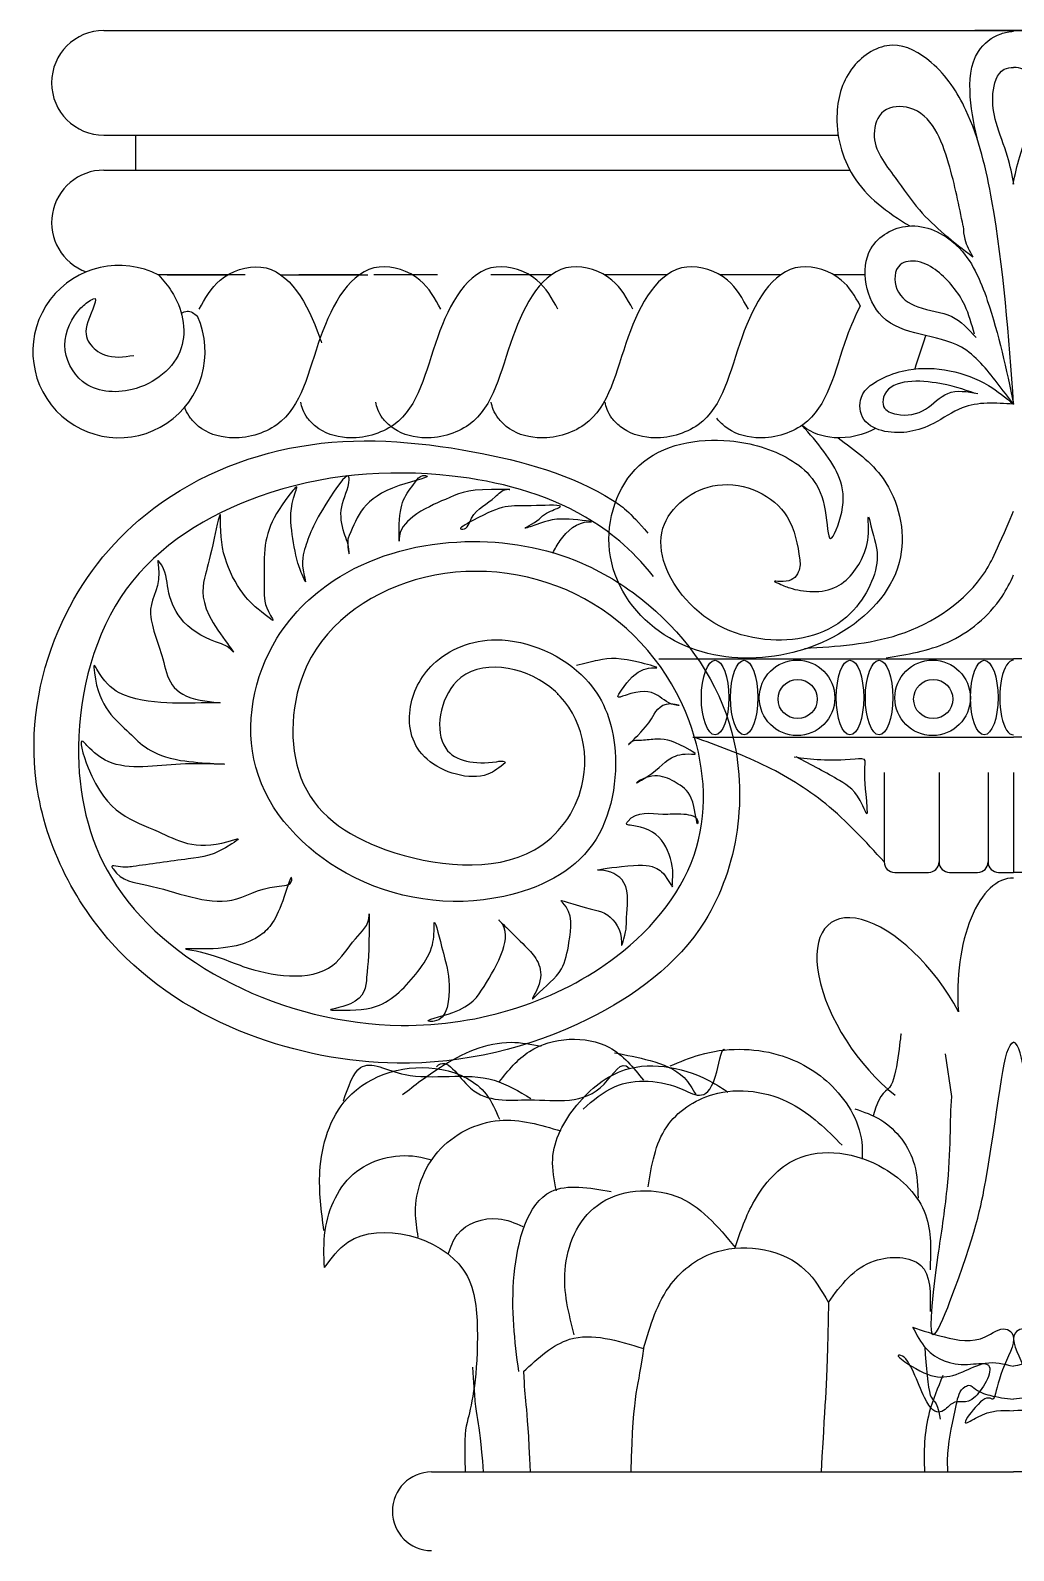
# Model space of a CAD drawing. Extents: x 15151 to 53333, y -36484 to -6005.
# Drawn here: x 32222.3 to 32416.6, y -7452.4 to -7152.2 of the extents above; entities that cross this region are included whole.
import ezdxf

# ---------------------------------------------------------------- set-up
doc = ezdxf.new("R2010")
doc.units = 0
doc.header["$MEASUREMENT"] = 0
for name, color, linetype in [('3', 3, 'CONTINUOUS'), ('4', 4, 'CONTINUOUS'), ('7', 7, 'CONTINUOUS')]:
    doc.layers.add(name, color=color, linetype=linetype)

# ---------------------------------------------------------------- blocks, each defined once
blk = doc.blocks.new('A$C69A366BC')
at = {"layer": '3'}
for p, q in [((643.69, 2979.3), (788.76, 2979.3)), ((643.69, 2972.4), (791.06, 2972.4)), ((671.61, 2951.7), (654.43, 2951.7)), ((656.16, 2951.7), (668.1, 2951.7)), ((678.66, 2951.7), (695.84, 2951.7)), ((694.1, 2951.7), (682.17, 2951.7)), ((709.57, 2951.7), (696.99, 2951.7)), ((732.07, 2951.7), (720.13, 2951.7)), ((754.88, 2951.7), (742.63, 2951.7)), ((777.37, 2951.7), (765.44, 2951.7)), ((794.07, 2951.7), (787.93, 2951.7)), ((753.34, 2875.88), (823.43, 2875.88)), ((893.52, 2875.88), (823.43, 2875.88)), ((733.27, 2868.91), (733.53, 2868.91)), ((760.04, 2860.39), (823.43, 2860.39)), ((886.81, 2860.39), (823.43, 2860.39)), ((797.86, 2853.41), (797.86, 2835.75)), ((808.7, 2853.41), (808.7, 2835.75)), ((818.39, 2853.41), (818.39, 2835.75)), ((823.43, 2853.41), (823.43, 2833.68)), ((823.43, 2853.41), (823.43, 2833.68)), ((799.93, 2833.68), (806.63, 2833.68)), ((810.77, 2833.68), (816.32, 2833.68)), ((820.46, 2833.68), (823.43, 2833.68)), ((826.39, 2833.68), (823.43, 2833.68)), ((809.92, 2797.84), (811.14, 2789.4)), ((708.43, 2715.26), (823.43, 2715.26)), ((938.43, 2715.26), (823.43, 2715.26))]:
    blk.add_line(p, q, dxfattribs=at)
for centre, radius in [((780.64, 2868.17), 7.46), ((807.42, 2868.17), 7.46), ((780.76, 2867.93), 3.87), ((807.54, 2867.93), 3.87)]:
    blk.add_circle(centre, radius, dxfattribs=at)
for centre, start, end in [((799.93, 2835.75), 180, 270), ((806.63, 2835.75), 270, 0), ((810.77, 2835.75), 180, 270), ((816.32, 2835.75), 270, 0), ((820.46, 2835.75), 180, 270)]:
    blk.add_arc(centre, 2.07, start, end, dxfattribs=at)
for centre, major_axis, ratio, start_param, end_param in [((764.44, 2868.22), (0, 7.36), 0.368687, 3.141593, 9.424778), ((770.19, 2868.22), (0, 7.36), 0.368687, 3.141593, 9.424778), ((791.1, 2868.22), (0, 7.36), 0.368687, 3.141593, 9.424778), ((796.85, 2868.22), (0, 7.36), 0.368687, 3.141593, 9.424778), ((817.64, 2868.22), (0, 7.36), 0.368687, 3.141593, 9.424778), ((823.39, 2868.22), (0, 7.36), 0.368687, -0.014828, 3.156421), ((823.29, 2809.77), (0, 22.8), 0.478604, -0.012114, 1.729108), ((800.43, 2805.06), (-13.15, 18.63), 0.478604, 4.442968, 8.424495)]:
    blk.add_ellipse(centre, major_axis=major_axis, ratio=ratio, start_param=start_param, end_param=end_param, dxfattribs=at)
for points, knots in [([(816.48, 2977.64), (815.79, 2980.66), (814.45, 2986.6), (814.97, 2995.37), (819.75, 2999.24), (822.58, 2999.78), (823.43, 2999.83)], [0, 0, 0, 0, 13.614234, 26.772806, 35.013174, 38.496497, 38.496497, 38.496497, 38.496497]), ([(823.43, 2926.18), (822.47, 2939.58), (821.06, 2959.16), (815.77, 2982.5), (808.7, 2993.4), (799.37, 2998.78), (790.53, 2993.15), (787.43, 2982.71), (790.84, 2969.6), (798.47, 2964.08), (802.91, 2961.38)], [0, 0, 0, 0, 58.517708, 85.557554, 102.400352, 114.600489, 127.353508, 141.365772, 159.992517, 181.778585, 181.778585, 181.778585, 181.778585]), ([(823.5, 2969.66), (823.13, 2971.48), (822.29, 2975.61), (819.85, 2981.36), (818.9, 2987.14), (820.27, 2992.26), (822.77, 2992.72), (823.43, 2992.7)], [0, 0, 0, 0, 8.07962, 18.320953, 26.69946, 34.358167, 37.045773, 37.045773, 37.045773, 37.045773]), ([(823.35, 2969.66), (823.72, 2971.48), (824.57, 2975.61), (827, 2981.36), (827.96, 2987.14), (826.58, 2992.26), (824.09, 2992.72), (823.43, 2992.7)], [0, 0, 0, 0, 8.07962, 18.320953, 26.69946, 34.358167, 37.045773, 37.045773, 37.045773, 37.045773]), ([(813.45, 2961.36), (812.66, 2965.38), (811.06, 2973.57), (806.54, 2985.36), (797.18, 2984.98), (794.68, 2977.64), (799.93, 2971.35), (805.67, 2962.7), (811.59, 2958.18), (815.36, 2955.3)], [0, 0, 0, 0, 8.332699, 16.998662, 20.357809, 23.529069, 29.768374, 34.974178, 44.123614, 44.123614, 44.123614, 44.123614]), ([(823.43, 2926.18), (821.98, 2933.04), (819.69, 2943.94), (813.86, 2957.89), (803.18, 2963.1), (792.07, 2956.79), (795.9, 2939.04), (812.38, 2940.48), (819.24, 2931.57), (822.34, 2927.58), (823.43, 2926.18)], [0, 0, 0, 0, 13.78767, 21.897372, 28.628021, 34.236389, 43.100743, 54.048389, 60.52778, 64.007579, 64.007579, 64.007579, 64.007579]), ([(813.45, 2961.36), (813.51, 2960.48), (813.65, 2958.32), (814.73, 2956.42), (815.36, 2955.3)], [0, 0, 0, 0, 1.701076, 4.193861, 4.193861, 4.193861, 4.193861]), ([(654.54, 2951.64), (655.43, 2950.63), (658.79, 2946.78), (661.2, 2936), (650.58, 2927.75), (639.06, 2928.86), (634.63, 2937.87), (637.73, 2944.22), (640.56, 2946.46), (642.94, 2947.7), (639.68, 2941.85), (640.24, 2938.26), (644.31, 2935.01), (647.58, 2935.51), (649.57, 2935.81)], [0, 0, 0, 0, 2.650213, 10.037242, 18.32745, 24.80403, 29.997701, 35.230628, 37.045294, 37.199014, 40.232254, 42.988158, 45.435716, 49.217776, 49.217776, 49.217776, 49.217776]), ([(710.25, 2944.91), (709.1, 2947.02), (706.58, 2951.65), (693.99, 2955.76), (685.05, 2938.74), (682.27, 2922.34), (669.51, 2918.64), (663.29, 2920.66), (661.3, 2922.83), (660.79, 2923.4)], [0, 0, 0, 0, 4.6452, 10.145781, 21.89352, 34.538768, 40.842958, 45.086047, 46.567375, 46.567375, 46.567375, 46.567375]), ([(662.5, 2944.91), (663.66, 2947.02), (666.18, 2951.65), (678.77, 2955.76), (684.15, 2945.53), (686.54, 2938.65), (686.68, 2938.26)], [0, 0, 0, 0, 10.322667, 22.546179, 48.652268, 50.259503, 50.259503, 50.259503, 50.259503]), ([(733.39, 2944.91), (732.24, 2947.02), (729.72, 2951.65), (717.12, 2955.76), (708.18, 2938.74), (705.41, 2922.34), (692.65, 2918.64), (686.42, 2920.66), (684.44, 2922.83), (683.93, 2923.4)], [0, 0, 0, 0, 4.6452, 10.145781, 21.89352, 34.538768, 40.842958, 45.086047, 46.567375, 46.567375, 46.567375, 46.567375]), ([(748.22, 2944.91), (747.06, 2947.02), (744.54, 2951.65), (731.95, 2955.76), (723.01, 2938.74), (720.24, 2922.34), (707.48, 2918.64), (701.25, 2920.66), (699.27, 2922.83), (698.75, 2923.4)], [0, 0, 0, 0, 4.6452, 10.145781, 21.89352, 34.538768, 40.842958, 45.086047, 46.567375, 46.567375, 46.567375, 46.567375]), ([(771.03, 2944.91), (769.88, 2947.02), (767.36, 2951.65), (754.76, 2955.76), (745.83, 2938.74), (743.05, 2922.34), (730.29, 2918.64), (724.07, 2920.66), (722.08, 2922.83), (721.57, 2923.4)], [0, 0, 0, 0, 4.6452, 10.145781, 21.89352, 34.538768, 40.842958, 45.086047, 46.567375, 46.567375, 46.567375, 46.567375]), ([(793.14, 2945.61), (792.11, 2947.49), (789.56, 2951.75), (777.26, 2955.76), (768.32, 2938.74), (765.55, 2922.34), (752.78, 2918.64), (746.56, 2920.66), (744.58, 2922.83), (744.06, 2923.4)], [1.151597, 1.151597, 1.151597, 1.151597, 10.322667, 22.546179, 48.652268, 76.752818, 90.762128, 100.191215, 103.483055, 103.483055, 103.483055, 103.483055]), ([(815.68, 2939.97), (815.16, 2941.93), (813.88, 2946.69), (809.66, 2951.79), (804.97, 2954.7), (799.92, 2954.29), (799.58, 2948.06), (804.88, 2944.66), (811.41, 2944.38), (814.52, 2940.96), (816, 2939.33)], [0, 0, 0, 0, 3.950214, 9.576522, 12.371147, 14.700326, 17.850675, 21.397332, 25.947043, 30.080987, 30.080987, 30.080987, 30.080987]), ([(793.14, 2945.61), (792.1, 2943.68), (788.3, 2934.5), (786.24, 2922.34), (773.48, 2918.64), (767.26, 2920.66), (765.27, 2922.83), (764.76, 2923.4)], [40.186483, 40.186483, 40.186483, 40.186483, 48.652268, 76.752818, 90.762128, 100.191215, 103.483055, 103.483055, 103.483055, 103.483055]), ([(658.96, 2944.13), (659.35, 2944.33), (660.46, 2944.89), (661.5, 2944.08), (662.17, 2943.54)], [0, 0, 0, 0, 1.788146, 5.115479, 5.115479, 5.115479, 5.115479]), ([(806.08, 2939.73), (806.05, 2939.63), (805.24, 2937.38), (804.56, 2935.16), (803.89, 2933.13)], [48.283623, 48.283623, 48.283623, 48.283623, 48.652268, 57.33219, 57.33219, 57.33219, 57.33219]), ([(823.43, 2926.18), (821.83, 2927.48), (816.08, 2932.17), (806.01, 2934.25), (797.55, 2931.58), (792.6, 2928.49), (793.24, 2922.45), (799.7, 2919.76), (806.88, 2921.35), (814.1, 2926.8), (819.89, 2926.42), (823.43, 2926.18)], [0, 0, 0, 0, 4.034903, 14.525449, 17.887486, 21.71202, 24.598473, 27.695695, 34.020765, 38.248832, 44.887615, 44.887615, 44.887615, 44.887615]), ([(815.86, 2928.3), (813.5, 2929.1), (807.98, 2930.98), (797.88, 2931.03), (797.44, 2925.1), (801.41, 2923.53), (806.19, 2924.55), (810.27, 2929.33), (814.27, 2928.66), (816.38, 2928.3)], [0, 0, 0, 0, 5.239052, 12.239161, 13.419543, 15.387098, 19.160282, 22.670826, 26.551988, 26.551988, 26.551988, 26.551988]), ([(660.79, 2923.4), (660.42, 2923.96), (659.97, 2924.66), (659.71, 2925.44), (659.67, 2925.6)], [0, 0, 0, 0, 2.894953, 3.594445, 3.594445, 3.594445, 3.594445]), ([(683.93, 2923.4), (683.56, 2923.96), (682.92, 2924.95), (682.67, 2926.1), (682.56, 2926.59)], [0, 0, 0, 0, 1.302729, 2.283001, 2.283001, 2.283001, 2.283001]), ([(698.75, 2923.4), (698.39, 2923.96), (697.75, 2924.95), (697.5, 2926.1), (697.39, 2926.59)], [0, 0, 0, 0, 1.302729, 2.283001, 2.283001, 2.283001, 2.283001]), ([(721.57, 2923.4), (721.2, 2923.96), (720.56, 2924.95), (720.31, 2926.1), (720.2, 2926.59)], [0, 0, 0, 0, 1.302729, 2.283001, 2.283001, 2.283001, 2.283001]), ([(744.06, 2923.4), (743.7, 2923.96), (743.06, 2924.95), (742.8, 2926.1), (742.7, 2926.59)], [0, 0, 0, 0, 1.302729, 2.283001, 2.283001, 2.283001, 2.283001]), ([(788.75, 2919.51), (792.03, 2917.13), (799.65, 2911.6), (803.72, 2894.33), (786.62, 2874.76), (755.75, 2873.74), (740.63, 2896.29), (747.35, 2917.01), (765.49, 2920.4), (779.81, 2916.05), (786.54, 2909.33), (786.69, 2896.67), (790.31, 2905.92), (789.17, 2913.38), (784.63, 2918.58), (781.64, 2922)], [0, 0, 0, 0, 7.80865, 18.149659, 30.154506, 53.923025, 66.150364, 77.771213, 89.886887, 97.899417, 105.977803, 109.646038, 113.332939, 117.676786, 126.066196, 126.066196, 126.066196, 126.066196]), ([(796.14, 2921.37), (793.79, 2920.05), (788.52, 2918.79), (783.43, 2920.45), (781.72, 2921.93), (781.64, 2922)], [78.812644, 78.812644, 78.812644, 78.812644, 90.762128, 100.191215, 100.668764, 100.668764, 100.668764, 100.668764]), ([(752.3, 2892.11), (747.77, 2897.77), (735.58, 2907.4), (708.66, 2914.2), (675.98, 2911.43), (644.89, 2892.64), (636.2, 2859.66), (644.99, 2820.41), (695.64, 2795.88), (743.69, 2811.72), (763.99, 2837.4), (761.27, 2866.93), (741.01, 2891.08), (707.31, 2896.12), (681.07, 2879.06), (679.68, 2849.53), (698.04, 2836.1), (727.57, 2832.7), (741.36, 2851.78), (735.92, 2872.84), (711.69, 2877.07), (708, 2856.48), (717.54, 2854.82), (722.76, 2855.82), (722.95, 2855.42), (722.96, 2855.31)], [0, 0, 0, 0, 26.045766, 73.219824, 140.405161, 195.915937, 250.504115, 297.102201, 401.948359, 473.499986, 520.987952, 566.74408, 624.886083, 682.022856, 733.926058, 773.554279, 816.020473, 864.161342, 891.910163, 928.603008, 961.694584, 985.576498, 1004.121123, 1006.952886, 1007.712216, 1007.712216, 1007.712216, 1007.712216]), ([(732.37, 2896.77), (732.83, 2897.6), (734.36, 2900.38), (737.21, 2902.97), (741.2, 2902.91), (731.74, 2904.01), (731.21, 2902.88), (726.32, 2901.48), (729.79, 2903.18), (730.4, 2904.66), (735.86, 2906.39), (723.19, 2905.82), (722.84, 2906.65), (713.39, 2901.46), (715.54, 2901.44), (716.48, 2905.45), (720.3, 2906.67), (722.38, 2909.41), (724.94, 2909.29), (715.66, 2909.57), (712.41, 2907.84), (704.99, 2904.77), (701.99, 2901.32), (702.02, 2898.48), (701.86, 2906.97), (703.41, 2908.25), (706.15, 2912.12), (709.12, 2911.97), (695.12, 2909.02), (693.81, 2903.82), (691.6, 2899.05), (692.14, 2895.83), (692.14, 2898.34), (690.81, 2901), (690.03, 2906.2), (692.12, 2909.45), (692.16, 2913.31), (685.58, 2904), (683.95, 2899.41), (682.48, 2894.93), (683.69, 2890.65), (682.7, 2892.77), (681.68, 2895.44), (680.56, 2902.05), (680.38, 2905.67), (682.02, 2910.28), (676.65, 2903.93), (675.1, 2899.12), (675.41, 2889.54), (675.3, 2886.36), (677.43, 2883.09), (674.23, 2885.6), (671.36, 2887.83), (667.21, 2895.27), (666.65, 2900.35), (666.76, 2905.77), (664.94, 2896.97), (663.75, 2892.68), (662.05, 2885.7), (670.86, 2875.53), (667.97, 2878.53), (664.07, 2879.64), (658.67, 2882.82), (655.92, 2889.53), (656.13, 2893.28), (654.22, 2895.51), (655.15, 2890.08), (651.17, 2886.28), (656, 2875.89), (656.47, 2867.68), (668.16, 2867.16), (662.11, 2867.19), (656.49, 2866.87), (646.88, 2868.1), (643.51, 2871.56), (641.57, 2875.13), (642.37, 2866.41), (648.71, 2861.85), (654.22, 2855.17), (669.73, 2855.09), (663.92, 2855.08), (656.92, 2855.44), (646.59, 2853.35), (641.41, 2857.54), (638.39, 2860.91), (642.81, 2845.33), (653.31, 2843.18), (662.13, 2837.5), (670.98, 2840.75), (665.89, 2837.05), (660.4, 2836.38), (651.43, 2835.15), (647.5, 2834.58), (644.96, 2835.19), (647.03, 2831.92), (655.28, 2831.17), (667.36, 2825.64), (674.73, 2831.07), (680.82, 2831.07), (680.76, 2833.69), (678.24, 2824.82), (674.44, 2820.19), (668.03, 2818.27), (658.97, 2818.69), (665.46, 2817.62), (671.73, 2814.14), (687.54, 2811.35), (692.77, 2820.42), (696.11, 2823.25), (696.08, 2826), (696.12, 2817.67), (695.74, 2815.24), (695.18, 2807.57), (687.37, 2806.49), (691.92, 2806.52), (698.6, 2806.08), (704.8, 2812.64), (708.77, 2818.41), (708.94, 2821.79), (708.9, 2825.09), (711.19, 2815.73), (712.18, 2813.01), (711.72, 2804.12), (706.12, 2804.31), (715.8, 2806.29), (718.56, 2810.89), (722.66, 2817.24), (723.5, 2822.57), (721.23, 2824.76), (725.44, 2820.58), (727.52, 2818.67), (731.55, 2813.9), (727.83, 2808.06), (730.84, 2811.28), (734.39, 2813.52), (735.78, 2820.63), (736.49, 2825.76), (733.52, 2828.47), (739.61, 2826.15), (742.89, 2826.56), (746.1, 2822.21), (745.89, 2818.83), (747.08, 2822.37), (746.64, 2824.97), (748.06, 2831.93), (743.53, 2834.15), (739.99, 2834.1), (748.47, 2835.28), (752.04, 2835.24), (754.53, 2833.5), (756.09, 2830.49), (756.01, 2832.22), (756.34, 2835.06), (754.17, 2840.94), (750.48, 2842.75), (746.71, 2843.1), (748.75, 2846.05), (753.45, 2844.86), (757.54, 2845.51), (761.04, 2844.79), (760.97, 2842.36), (760.23, 2848.75), (757.34, 2851.3), (752.56, 2853.89), (748.46, 2851.12), (752.95, 2853.44), (754.52, 2856.25), (758.25, 2857.23), (760.99, 2856.95), (756.73, 2859.44), (754.37, 2860.38), (750.15, 2859.66), (748.18, 2859.84), (746.84, 2858.41), (750.64, 2862.22), (751.96, 2864.06), (753.98, 2867.73), (757.58, 2866.66), (755.31, 2866.72), (752.69, 2869.65), (749.34, 2869.71), (744.89, 2867.99), (746.73, 2870.97), (748.5, 2873.23), (751.37, 2874.15), (754.02, 2873.97), (746.12, 2876.17), (742.94, 2876.04), (738.52, 2874.94), (737.06, 2874.57)], [0, 0, 0, 0, 1.876206, 6.295226, 6.456191, 9.21144, 14.293878, 14.95753, 15.89594, 18.664623, 20.249805, 23.312417, 31.745549, 33.580373, 33.741338, 35.575829, 39.678364, 41.419086, 41.741016, 43.994526, 50.087709, 54.840235, 58.234042, 58.394908, 59.842581, 66.303181, 67.560002, 67.881982, 71.498943, 80.601326, 81.110003, 82.886684, 83.04755, 85.54473, 88.937919, 92.606064, 92.766929, 96.180348, 103.374838, 107.077923, 107.898113, 108.257837, 110.498421, 114.757282, 119.767001, 120.430234, 121.112898, 130.554974, 134.576231, 138.04867, 138.768119, 139.34836, 143.450932, 148.419933, 154.106966, 154.589503, 157.594598, 162.393413, 167.723427, 173.078722, 173.30629, 175.465556, 180.91108, 184.945668, 188.659441, 188.886989, 189.369526, 195.240153, 201.36544, 208.477597, 211.573815, 212.217675, 218.334394, 224.585004, 228.796333, 229.376403, 230.341508, 239.28159, 246.770077, 252.103846, 252.425776, 257.415741, 266.757351, 270.20126, 270.883924, 274.322593, 286.510728, 295.616202, 296.943498, 297.973892, 303.929199, 311.077162, 313.008741, 313.813617, 314.173364, 318.996308, 330.110914, 336.169814, 338.26218, 338.423046, 340.873343, 346.722917, 355.278158, 356.565878, 357.386622, 364.309582, 375.900277, 380.350573, 383.882589, 384.043455, 385.00856, 392.25402, 396.227511, 398.772463, 398.933428, 404.587882, 411.552123, 415.084165, 417.997323, 418.158189, 421.210336, 426.289396, 431.338163, 431.982023, 435.241034, 440.494992, 445.747491, 449.461056, 449.688603, 451.053952, 455.150035, 460.105363, 461.689732, 462.144849, 467.038626, 470.551836, 475.761605, 475.989174, 477.473148, 482.207008, 486.163978, 486.48568, 487.351987, 490.105322, 494.620637, 498.076215, 498.23718, 501.174511, 505.523592, 508.026721, 508.831181, 508.992017, 510.922227, 515.045547, 519.508695, 520.01767, 520.377395, 524.986636, 527.72304, 529.739642, 529.900478, 532.046559, 535.304263, 540.495221, 541.075461, 541.795217, 546.622974, 549.243228, 549.726174, 550.530843, 555.111656, 557.049971, 558.533945, 558.761514, 560.354432, 563.445151, 566.759069, 567.268044, 567.429009, 570.30803, 574.493169, 575.472265, 575.831989, 580.043283, 581.370628, 582.014488, 584.050455, 589.693457, 592.504485, 592.504485, 592.504485, 592.504485]), ([(781.2, 2895.4), (780.73, 2898.41), (779.43, 2906.55), (765.09, 2913.41), (750.5, 2902.14), (758.24, 2884.7), (774.5, 2877.67), (791.47, 2881.77), (797.58, 2894.96), (795.78, 2899.73), (794.63, 2904.78), (794.87, 2900.26), (794.24, 2896.28), (789.16, 2888.38), (780.73, 2889.13), (777.62, 2890.49), (775.8, 2891.27), (778.86, 2890.9), (780.51, 2891.8), (781.29, 2894.03), (781.23, 2894.98), (781.2, 2895.4)], [0, 0, 0, 0, 5.788453, 15.661404, 24.618316, 34.225799, 46.359424, 57.212211, 65.32361, 69.327595, 70.51666, 71.496599, 75.122953, 80.812776, 86.862186, 88.62228, 88.987705, 89.641495, 92.130621, 93.163617, 93.980233, 93.980233, 93.980233, 93.980233]), ([(782.14, 2877.94), (788.48, 2878.34), (802.26, 2879.21), (815.58, 2888.35), (819.68, 2896.27), (823.43, 2905.03)], [0, 0, 0, 0, 27.690165, 60.204339, 68.529066, 68.529066, 68.529066, 68.529066]), ([(798.25, 2876.09), (802.39, 2876.75), (811.21, 2878.17), (819.89, 2885.39), (822.79, 2890.98), (823.43, 2892.47)], [0, 0, 0, 0, 18.059342, 38.483728, 45.592839, 45.592839, 45.592839, 45.592839]), ([(797.86, 2835.75), (794.18, 2839.77), (787.21, 2847.42), (774.08, 2855.41), (764.91, 2858.73), (760.32, 2860.39)], [0, 0, 0, 0, 10.619682, 20.152435, 29.691268, 29.691268, 29.691268, 29.691268]), ([(780.1, 2856.51), (783.41, 2856.07), (787.26, 2855.56), (794.12, 2856.33), (793.8, 2852.29), (794.21, 2850.18), (794.55, 2844.54), (792.69, 2849.64), (788.62, 2852.18), (783.49, 2854.91), (780.48, 2856.51)], [0, 0, 0, 0, 7.836784, 9.125121, 9.377598, 15.190295, 15.947755, 17.077065, 21.545516, 27.876308, 27.876308, 27.876308, 27.876308]), ([(721.82, 2792.38), (723.6, 2794.59), (728.72, 2800.96), (742.89, 2801.85), (748.29, 2795.13), (750.29, 2792.64)], [0, 0, 0, 0, 5.488575, 15.797836, 21.884282, 21.884282, 21.884282, 21.884282]), ([(801.21, 2801.77), (801.12, 2802.38), (800.2, 2788.91), (797.15, 2790.88), (795.7, 2785.59)], [143.114206, 143.114206, 143.114206, 143.114206, 183.578667, 210.284331, 210.284331, 210.284331, 210.284331]), ([(738.38, 2786.95), (740.34, 2788.64), (745.76, 2793.35), (757.03, 2792.43), (763.85, 2787.32), (765.84, 2799.45), (766.34, 2798.66)], [0, 0, 0, 0, 4.963372, 13.747459, 19.283061, 21.108003, 21.108003, 21.108003, 21.108003]), ([(755.56, 2795.47), (757.5, 2796.28), (764.19, 2799.1), (776.33, 2799.14), (788.53, 2792.19), (793.7, 2783.18), (793.53, 2777.92), (793.51, 2777.06)], [0, 0, 0, 0, 4.105286, 14.196421, 22.271521, 30.862561, 32.543219, 32.543219, 32.543219, 32.543219]), ([(811.14, 2789.4), (810.78, 2784.7), (811.14, 2775.66), (804.62, 2733.35), (815.48, 2759.74), (820.91, 2787.96), (821.34, 2799.32), (823.43, 2800.19)], [368.521707, 368.521707, 368.521707, 368.521707, 370.409387, 371.432722, 377.572618, 390.673991, 437.680028, 437.680028, 437.680028, 437.680028]), ([(835.71, 2789.4), (836.08, 2784.7), (835.71, 2775.66), (842.23, 2733.35), (831.37, 2759.74), (825.94, 2787.96), (825.52, 2799.32), (823.43, 2800.19)], [368.521707, 368.521707, 368.521707, 368.521707, 370.409387, 371.432722, 377.572618, 390.673991, 437.680028, 437.680028, 437.680028, 437.680028]), ([(709.39, 2795.3), (711.48, 2797.64), (716.28, 2787.69), (728.93, 2789.57), (740.94, 2787.15), (745.9, 2796.81), (747.44, 2795.04)], [0, 0, 0, 0, 5.9708, 13.751833, 23.744827, 28.278854, 28.278854, 28.278854, 28.278854]), ([(733.09, 2770.8), (732.67, 2772.9), (731.46, 2778.9), (736.59, 2788.34), (747.73, 2797.43), (760.2, 2794.77), (766.02, 2790.95), (766.98, 2790.31)], [0, 0, 0, 0, 4.109766, 11.740962, 19.476152, 30.892974, 33.159156, 33.159156, 33.159156, 33.159156]), ([(744.6, 2798.07), (746.91, 2797.62), (751.66, 2796.7), (757.97, 2794.41), (759.95, 2790.99), (760.64, 2789.79)], [0, 0, 0, 0, 4.668654, 9.574764, 12.242432, 12.242432, 12.242432, 12.242432]), ([(751.23, 2771.58), (751.9, 2775.83), (753.18, 2783.9), (765.08, 2791.97), (779.65, 2789.7), (786.48, 2782.88), (789.57, 2779.79)], [0, 0, 0, 0, 8.093537, 15.36007, 25.552241, 34.012574, 34.012574, 34.012574, 34.012574]), ([(792.03, 2787), (793.81, 2786.39), (799.09, 2784.56), (804.31, 2777.51), (804.49, 2771.57), (804.56, 2769.33)], [0, 0, 0, 0, 3.659205, 10.863824, 15.212123, 15.212123, 15.212123, 15.212123]), ([(705.77, 2761.67), (705.52, 2763.3), (704.61, 2769.12), (708.49, 2779.9), (721.43, 2786.37), (729.94, 2783.83), (733.98, 2782.62)], [0, 0, 0, 0, 3.222647, 11.495534, 20.402321, 28.449878, 28.449878, 28.449878, 28.449878]), ([(768.41, 2759.6), (769.47, 2762.75), (771.78, 2769.54), (781.15, 2780.21), (797.19, 2777.56), (807.4, 2767), (807.07, 2758.96), (806.92, 2755.16)], [0, 0, 0, 0, 6.519539, 14.09552, 25.471265, 33.478894, 40.643821, 40.643821, 40.643821, 40.643821]), ([(725.66, 2735.09), (724.87, 2741.13), (723.33, 2752.85), (728.58, 2773.33), (739.56, 2771.42), (743.92, 2770.67)], [0, 0, 0, 0, 12.509428, 24.231166, 31.971894, 31.971894, 31.971894, 31.971894]), ([(736.62, 2742.38), (735.53, 2746.58), (733.25, 2755.43), (739.62, 2770.59), (758.11, 2772.12), (764.99, 2763.76), (768.41, 2759.6)], [0, 0, 0, 0, 8.414866, 17.729579, 27.921753, 38.025096, 38.025096, 38.025096, 38.025096]), ([(711.72, 2758.31), (712.19, 2759.69), (713.61, 2763.85), (720.66, 2766.27), (724.89, 2764.43), (726.48, 2763.74)], [0, 0, 0, 0, 2.792497, 8.403125, 11.766239, 11.766239, 11.766239, 11.766239]), ([(750.31, 2739.65), (751.65, 2744.21), (754.06, 2752.42), (766.29, 2761.44), (781.16, 2758.57), (785.5, 2751.07), (786.83, 2748.77)], [0, 0, 0, 0, 9.063974, 16.330506, 27.891475, 33.011179, 33.011179, 33.011179, 33.011179]), ([(786.83, 2748.77), (789.32, 2752.19), (793.67, 2758.16), (807.2, 2757.79), (807.01, 2750.58), (806.92, 2746.95)], [0, 0, 0, 0, 8.008235, 13.992319, 20.060429, 20.060429, 20.060429, 20.060429]), ([(726.58, 2735.09), (729.48, 2737.77), (736.22, 2744.01), (745.2, 2741.23), (750.31, 2739.65)], [0, 0, 0, 0, 7.266533, 16.867552, 16.867552, 16.867552, 16.867552]), ([(803.48, 2743.88), (804.28, 2742.35), (806.46, 2738.19), (812.2, 2735.85), (820.86, 2737.58), (814.61, 2726.76), (811.91, 2731.29), (807.32, 2723.32), (802.82, 2738.23), (800.03, 2738.4), (806.93, 2733.35), (810.66, 2733.58), (818.61, 2737.56), (821.38, 2736.57), (823.43, 2736.17)], [0, 0, 0, 0, 8.140126, 22.175909, 28.422316, 41.4566, 58.207833, 72.44547, 80.171543, 80.796195, 84.328456, 102.355887, 109.339433, 119.162048, 119.162048, 119.162048, 119.162048]), ([(803.48, 2743.88), (805.5, 2743.18), (810.07, 2741.62), (816.88, 2740.52), (821.09, 2744.18), (824.54, 2741.99), (821.06, 2736.2), (818.99, 2726.43), (819.2, 2732.91), (812.65, 2723.84), (818.09, 2727.46), (821.23, 2727.59), (823.43, 2727.31)], [0, 0, 0, 0, 10.470172, 23.587637, 30.898265, 33.69128, 43.98612, 54.761567, 76.323292, 82.750795, 86.940369, 98.190923, 98.190923, 98.190923, 98.190923]), ([(843.38, 2743.88), (841.35, 2743.18), (836.78, 2741.62), (829.97, 2740.52), (825.77, 2744.18), (822.32, 2741.99), (825.8, 2736.2), (827.86, 2726.43), (827.66, 2732.91), (834.21, 2723.84), (828.77, 2727.46), (825.62, 2727.59), (823.43, 2727.31)], [0, 0, 0, 0, 10.470172, 23.587637, 30.898265, 33.69128, 43.98612, 54.761567, 76.323292, 82.750795, 86.940369, 98.190923, 98.190923, 98.190923, 98.190923]), ([(843.38, 2743.88), (842.57, 2742.35), (840.39, 2738.19), (834.65, 2735.85), (826, 2737.58), (832.25, 2726.76), (834.95, 2731.29), (839.53, 2723.32), (844.03, 2738.23), (846.83, 2738.4), (839.93, 2733.35), (836.19, 2733.58), (828.25, 2737.56), (825.48, 2736.57), (823.43, 2736.17)], [0, 0, 0, 0, 8.140126, 22.175909, 28.422316, 41.4566, 58.207833, 72.44547, 80.171543, 80.796195, 84.328456, 102.355887, 109.339433, 119.162048, 119.162048, 119.162048, 119.162048]), ([(805.87, 2739.99), (806.18, 2735.98), (806.85, 2727.55), (808.2, 2730.11), (808.91, 2725.72)], [1.270323, 1.270323, 1.270323, 1.270323, 20.683367, 42.134498, 42.134498, 42.134498, 42.134498]), ([(809.46, 2734.31), (808.45, 2731.9), (805.9, 2725.85), (805.6, 2719.23), (805.85, 2715.26)], [0, 0, 0, 0, 12.567515, 31.518302, 31.518302, 31.518302, 31.518302]), ([(810.45, 2715.26), (810.38, 2716.49), (810.33, 2720.97), (811.72, 2726.43), (812.78, 2731.79), (814.85, 2732.55), (816.23, 2731.18), (819.12, 2730.17), (821.85, 2729.8), (823.43, 2729.65)], [26.938663, 26.938663, 26.938663, 26.938663, 32.949031, 48.91955, 55.076195, 56.698807, 58.117538, 63.75169, 71.396528, 71.396528, 71.396528, 71.396528]), ([(836.4, 2715.26), (836.47, 2716.49), (836.52, 2720.97), (835.13, 2726.43), (834.07, 2731.79), (832, 2732.55), (830.62, 2731.18), (827.73, 2730.17), (825.01, 2729.8), (823.43, 2729.65)], [26.938663, 26.938663, 26.938663, 26.938663, 32.949031, 48.91955, 55.076195, 56.698807, 58.117538, 63.75169, 71.396528, 71.396528, 71.396528, 71.396528])]:
    blk.add_open_spline(points, degree=3, knots=knots, dxfattribs=at)
for points in [[(823.35, 2969.66), (823.38, 2969.79), (823.4, 2969.91), (823.43, 2970.04)], [(786.83, 2748.77), (786.55, 2728.78), (786.26, 2732.97), (785.41, 2715.26)], [(750.31, 2739.65), (749.26, 2731.6), (748.21, 2732.12), (747.77, 2715.26)], [(716.53, 2735.97), (717.15, 2723.69), (717.77, 2727.51), (718.63, 2715.26)], [(726.58, 2735.09), (726.87, 2728.65), (727.17, 2730.61), (727.92, 2715.26)]]:
    blk.add_open_spline(points, degree=3, dxfattribs=at)
at = {"layer": '4', "color": 4}
for p, q in [((643.69, 3000), (831.09, 3000)), ((1003.17, 3000), (815.76, 3000)), ((649.89, 2979.3), (649.89, 2972.4))]:
    blk.add_line(p, q, dxfattribs=at)
for centre, radius, end in [((643.69, 2989.65), 10.35, 270), ((643.69, 2962.05), 10.35, 250.2691), ((708.43, 2707.5), 7.76, 270)]:
    blk.add_arc(centre, radius, 90, end, dxfattribs=at)
for points, knots in [([(687.14, 2762.97), (686.63, 2766.81), (685.46, 2775.75), (690.3, 2792.13), (707.56, 2797.24), (719.01, 2791.58), (721.08, 2786.69), (721.82, 2784.95)], [0, 0, 0, 0, 7.607429, 17.696729, 30.404278, 36.977699, 40.599961, 40.599961, 40.599961, 40.599961]), ([(687.25, 2755.62), (688.64, 2757.5), (694.8, 2765.86), (716.41, 2760.02), (718.19, 2736.56), (715.29, 2724.16), (714.9, 2723.13), (715.05, 2715.26)], [0, 0, 0, 0, 10.988062, 48.785711, 68.387524, 118.425588, 157.128083, 157.128083, 157.128083, 157.128083])]:
    blk.add_open_spline(points, degree=3, knots=knots, dxfattribs=at)
at = {"layer": '7'}
blk.add_arc((646.65, 2936.56), 17.02, 62.3846, 24.2256, dxfattribs=at)
for points, knots in [([(722.96, 2855.31), (721.88, 2854.44), (717.82, 2851.13), (705.22, 2855.09), (703, 2865.94), (708.11, 2876.22), (722.17, 2882.05), (740.01, 2874.03), (746.32, 2857.93), (742.64, 2836.58), (719.25, 2825.58), (691.13, 2829.82), (669.47, 2852.56), (674.44, 2878.83), (691.76, 2895.12), (714.28, 2900.75), (736.19, 2896.96), (756.05, 2884.34), (772.6, 2860.51), (767.42, 2823.02), (737.83, 2801.45), (705.1, 2793.47), (670.17, 2800.39), (642.08, 2818.22), (626.69, 2850.62), (632.89, 2883.12), (651.87, 2907.72), (682.49, 2920.63), (714.87, 2918.17), (738.38, 2911.64), (747.52, 2904.96), (751.18, 2900.7)], [0, 0, 0, 0, 6.777777, 25.577008, 44.638363, 63.279601, 85.87465, 115.327042, 138.565558, 169.549083, 202.040574, 252.291479, 296.91385, 338.88842, 366.976962, 408.2333, 446.027088, 471.157688, 520.557147, 581.992564, 631.896296, 695.003154, 742.495208, 796.073498, 856.294171, 904.870114, 948.094542, 1001.837559, 1056.980086, 1104.032319, 1114.158367, 1114.158367, 1114.158367, 1114.158367]), ([(702.67, 2789.79), (705.09, 2791.66), (711.39, 2796.52), (721.22, 2801.07), (728.11, 2799.74), (730.1, 2799.36)], [0, 0, 0, 0, 6.042405, 15.70463, 19.61987, 19.61987, 19.61987, 19.61987]), ([(691.02, 2788.57), (691.96, 2791.35), (694.21, 2798), (704.12, 2791.52), (718.15, 2795.05), (725.68, 2790.45), (728.03, 2789.02)], [0, 0, 0, 0, 5.670859, 13.549551, 25.205103, 30.48862, 30.48862, 30.48862, 30.48862]), ([(687.25, 2755.62), (687.15, 2758.06), (686.87, 2764.89), (692.09, 2776.29), (702.82, 2778.46), (707.68, 2777.12), (708.36, 2776.93)], [0, 0, 0, 0, 4.792043, 13.396043, 21.872792, 23.26471, 23.26471, 23.26471, 23.26471])]:
    blk.add_open_spline(points, degree=3, knots=knots, dxfattribs=at)

msp = doc.modelspace()

# ---------------------------------------------------------------- block references
at = {"layer": '3'}
msp.add_blockref('A$C69A366BC', (31593.12, -10152.17), dxfattribs=at)

doc.saveas('drawing.dxf')
